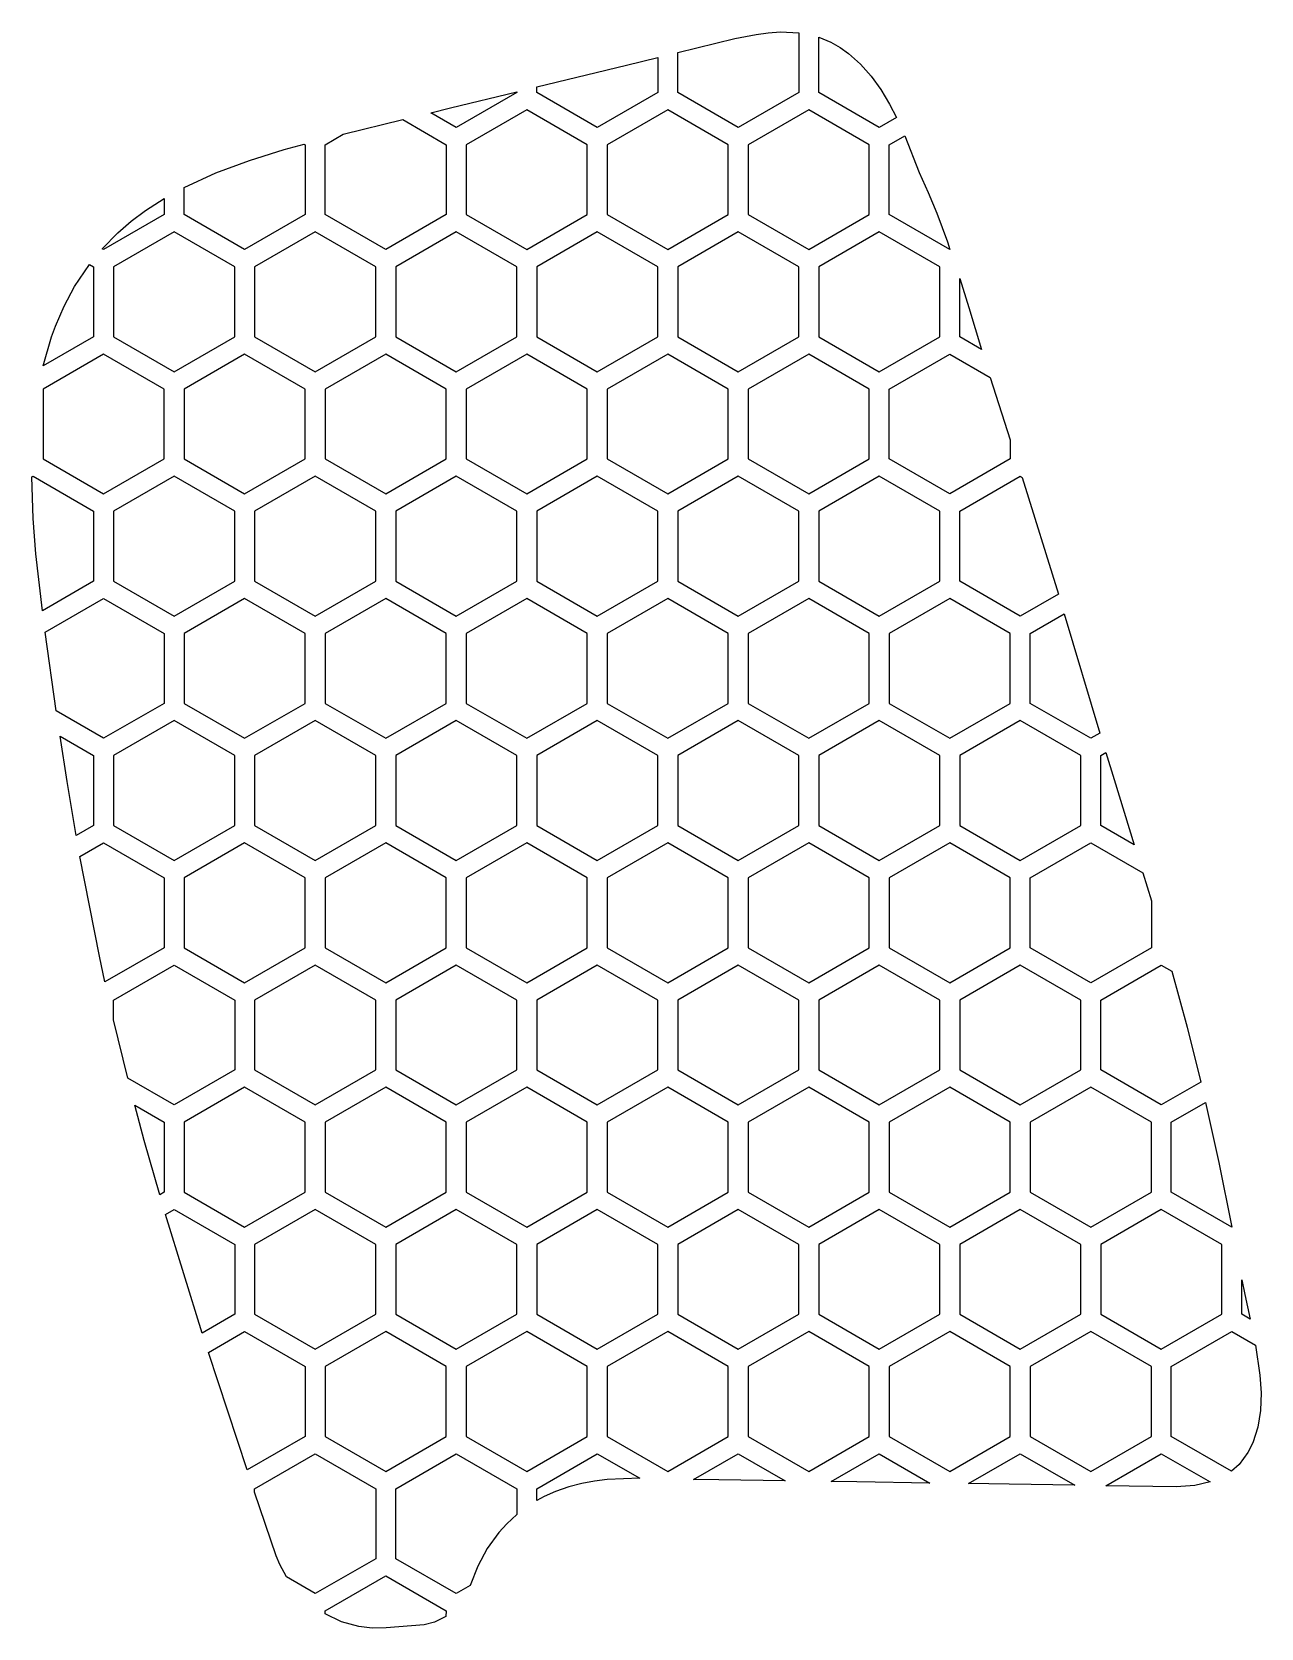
# Model space of a CAD drawing. Header units: millimetres. Extents: x 103.8 to 134.6, y -127.9 to -88.
import ezdxf

# ---------------------------------------------------------------- set-up
doc = ezdxf.new("R2010")
doc.units = ezdxf.units.MM

# ---------------------------------------------------------------- blocks, each defined once
blk = doc.blocks.new('HEX')
blk.add_lwpolyline([(1.516, 0.875), (0, 1.75), (-1.516, 0.875), (-1.516, -0.875), (0, -1.75), (1.516, -0.875)], close=True)

msp = doc.modelspace()

# ---------------------------------------------------------------- linework, layer by layer
for points in [[(119.981, -88.475), (121.415, -88.127), (121.945, -88.021), (122.248, -87.98), (122.552, -87.959), (123.012, -87.978), (123.012, -89.473), (121.497, -90.348), (119.981, -89.473), (119.981, -88.475)], [(123.512, -88.092), (123.817, -88.218), (124.045, -88.348), (124.259, -88.499), (124.554, -88.764), (124.821, -89.068), (125.063, -89.404), (125.282, -89.765), (125.457, -90.101), (125.028, -90.348), (123.512, -89.473), (123.512, -88.092)], [(116.45, -89.337), (118.695, -88.789), (119.481, -88.597), (119.481, -89.473), (117.966, -90.348), (116.45, -89.473), (116.45, -89.337)], [(113.802, -89.983), (114.294, -89.863), (115.95, -89.459), (115.95, -89.473), (114.435, -90.348), (113.802, -89.983)], [(111.608, -90.519), (113.099, -90.155), (114.185, -90.781), (114.185, -92.531), (112.669, -93.406), (111.154, -92.531), (111.154, -90.781), (111.608, -90.519)], [(125.667, -90.557), (126.024, -91.474), (126.255, -91.978), (126.47, -92.499), (126.735, -93.212), (126.793, -93.406), (125.278, -92.531), (125.278, -90.781), (125.667, -90.557)], [(107.622, -91.849), (108.414, -91.486), (109.26, -91.173), (110.127, -90.905), (110.629, -90.767), (110.654, -90.781), (110.654, -92.531), (109.138, -93.406), (107.622, -92.531), (107.622, -91.849)], [(105.571, -93.386), (105.965, -92.985), (106.3, -92.695), (106.653, -92.43), (107.122, -92.126), (107.122, -92.531), (105.607, -93.406), (105.571, -93.386)], [(104.095, -96.318), (104.305, -95.588), (104.399, -95.327), (104.617, -94.819), (104.878, -94.332), (105.25, -93.778), (105.357, -93.839), (105.357, -95.589), (104.095, -96.318)], [(127.043, -94.129), (127.271, -94.855), (127.589, -95.904), (127.043, -95.589), (127.043, -94.129)], [(127.804, -96.606), (128.309, -98.172), (128.309, -98.647), (126.793, -99.522), (125.278, -98.647), (125.278, -96.897), (126.793, -96.022), (127.804, -96.606)], [(104.075, -102.446), (103.912, -101.02), (103.844, -100.137), (103.811, -99.098), (103.841, -99.08), (105.357, -99.955), (105.357, -101.705), (104.075, -102.446)], [(128.609, -99.109), (129.512, -102.03), (128.559, -102.58), (127.043, -101.705), (127.043, -99.955), (128.559, -99.08), (128.609, -99.109)], [(104.422, -104.954), (104.146, -102.982), (105.607, -102.138), (107.122, -103.013), (107.122, -104.763), (105.607, -105.638), (104.422, -104.954)], [(129.66, -102.522), (130.553, -105.506), (130.325, -105.638), (128.809, -104.763), (128.809, -103.013), (129.66, -102.522)], [(104.921, -108.073), (104.694, -106.723), (104.516, -105.586), (105.357, -106.071), (105.357, -107.821), (104.921, -108.073)], [(130.703, -105.997), (130.909, -106.668), (131.414, -108.306), (130.575, -107.821), (130.575, -106.071), (130.703, -105.997)], [(105.502, -111.091), (105.014, -108.597), (105.607, -108.255), (107.122, -109.13), (107.122, -110.88), (105.641, -111.735), (105.502, -111.091)], [(131.629, -109.008), (131.84, -109.703), (131.84, -110.88), (130.325, -111.755), (128.809, -110.88), (128.809, -109.13), (130.325, -108.255), (131.629, -109.008)], [(106.213, -114.143), (105.857, -112.684), (105.857, -112.188), (107.372, -111.313), (108.888, -112.188), (108.888, -113.938), (107.372, -114.813), (106.213, -114.143)], [(132.355, -111.465), (132.734, -112.865), (133.076, -114.243), (132.09, -114.813), (130.575, -113.938), (130.575, -112.188), (132.09, -111.313), (132.355, -111.465)], [(107.01, -117.061), (106.625, -115.705), (106.388, -114.822), (107.122, -115.246), (107.122, -116.996), (107.01, -117.061)], [(133.195, -114.752), (133.526, -116.251), (133.854, -117.869), (132.34, -116.996), (132.34, -115.246), (133.195, -114.752)], [(108.075, -120.523), (107.155, -117.554), (107.372, -117.429), (108.888, -118.304), (108.888, -120.054), (108.075, -120.523)], [(134.106, -119.193), (134.177, -119.559), (134.311, -120.172), (134.106, -120.054), (134.106, -119.193)], [(109.201, -123.95), (108.232, -121.01), (109.138, -120.487), (110.654, -121.362), (110.654, -123.112), (109.201, -123.95)], [(134.447, -120.828), (134.559, -121.576), (134.588, -122.023), (134.575, -122.459), (134.509, -122.877), (134.382, -123.269), (134.257, -123.513), (134.036, -123.811), (133.847, -123.982), (132.34, -123.112), (132.34, -121.362), (133.856, -120.487), (134.447, -120.828)], [(110.189, -126.625), (110.019, -126.317), (109.925, -126.098), (109.388, -124.509), (109.388, -124.42), (110.904, -123.545), (112.419, -124.42), (112.419, -126.17), (110.904, -127.045), (110.189, -126.625)], [(115.95, -125.067), (115.705, -125.296), (115.506, -125.517), (115.213, -125.918), (114.973, -126.354), (114.784, -126.843), (114.435, -127.045), (112.919, -126.17), (112.919, -124.42), (114.435, -123.545), (115.95, -124.42), (115.95, -125.067)], [(119.03, -124.159), (118.214, -124.19), (117.897, -124.23), (117.578, -124.291), (117.254, -124.376), (116.923, -124.489), (116.638, -124.612), (116.45, -124.713), (116.45, -124.42), (117.966, -123.545), (119.03, -124.159)], [(122.673, -124.224), (121.011, -124.199), (120.379, -124.19), (121.497, -123.545), (122.673, -124.224)], [(126.297, -124.277), (124.47, -124.25), (123.822, -124.241), (125.028, -123.545), (126.297, -124.277)], [(129.925, -124.333), (128.276, -124.308), (127.264, -124.292), (128.559, -123.545), (129.925, -124.333)], [(133.312, -124.25), (132.925, -124.336), (132.465, -124.374), (130.704, -124.345), (132.09, -123.545), (133.312, -124.25)], [(114.179, -127.616), (113.893, -127.756), (113.634, -127.823), (112.679, -127.903), (112.333, -127.907), (111.996, -127.866), (111.564, -127.747), (111.154, -127.554), (111.154, -127.478), (112.669, -126.603), (114.185, -127.478), (114.179, -127.616)]]:
    msp.add_lwpolyline(points, close=True)

# ---------------------------------------------------------------- block references
for p in [(116.2, -91.656), (119.731, -91.656), (123.262, -91.656), (107.372, -94.714), (110.904, -94.714), (114.435, -94.714), (117.966, -94.714), (121.497, -94.714), (125.028, -94.714), (105.607, -97.772), (109.138, -97.772), (112.669, -97.772), (116.2, -97.772), (119.731, -97.772), (123.262, -97.772), (107.372, -100.83), (110.904, -100.83), (114.435, -100.83), (117.966, -100.83), (121.497, -100.83), (125.028, -100.83), (109.138, -103.888), (112.669, -103.888), (116.2, -103.888), (119.731, -103.888), (123.262, -103.888), (126.793, -103.888), (107.372, -106.946), (110.904, -106.946), (114.435, -106.946), (117.966, -106.946), (121.497, -106.946), (125.028, -106.946), (128.559, -106.946), (109.138, -110.005), (112.669, -110.005), (116.2, -110.005), (119.731, -110.005), (123.262, -110.005), (126.793, -110.005), (110.904, -113.063), (114.435, -113.063), (117.966, -113.063), (121.497, -113.063), (125.028, -113.063), (128.559, -113.063), (109.138, -116.121), (112.669, -116.121), (116.2, -116.121), (119.731, -116.121), (123.262, -116.121), (126.793, -116.121), (130.325, -116.121), (110.904, -119.179), (114.435, -119.179), (117.966, -119.179), (121.497, -119.179), (125.028, -119.179), (128.559, -119.179), (132.09, -119.179), (112.669, -122.237), (116.2, -122.237), (119.731, -122.237), (123.262, -122.237), (126.793, -122.237), (130.325, -122.237)]:
    msp.add_blockref('HEX', p)

doc.saveas('drawing.dxf')
